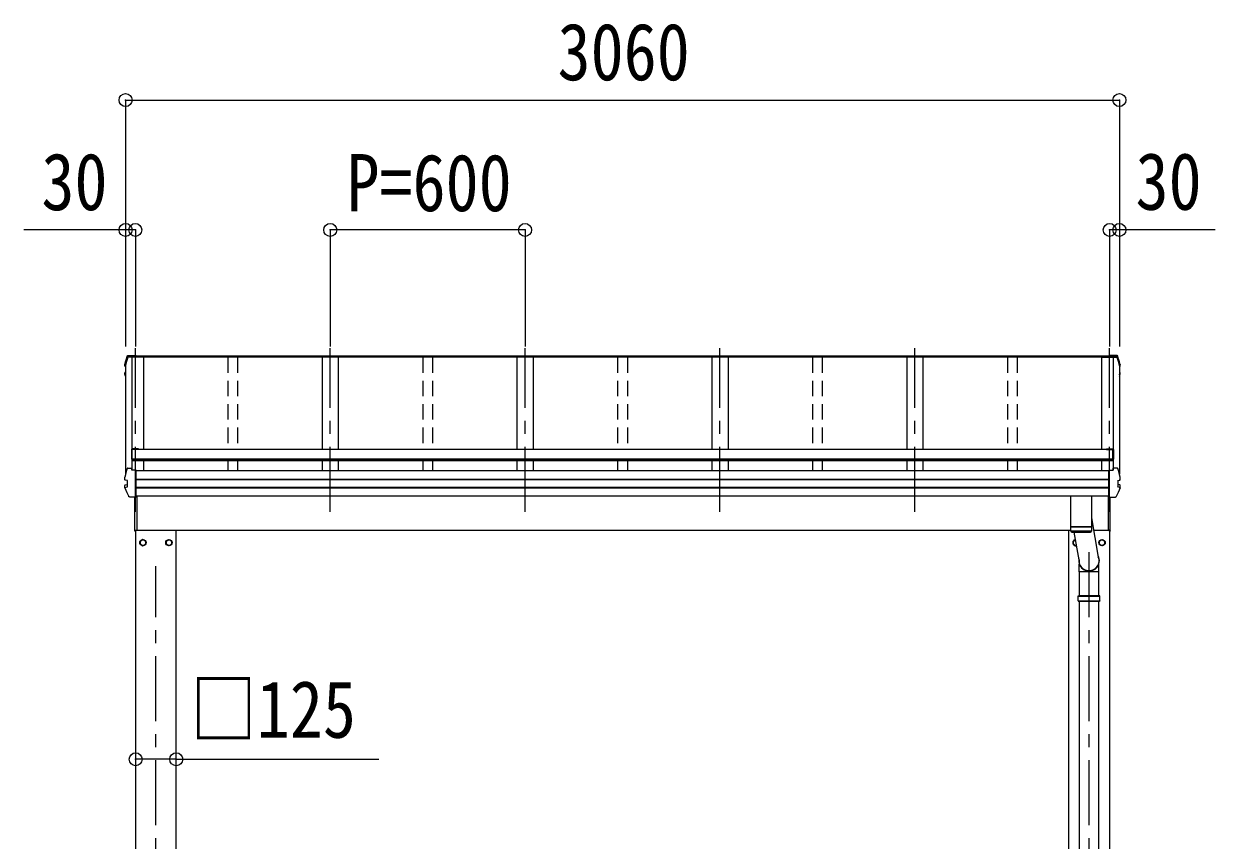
# Model space of a CAD drawing. Units: millimetres at full size, sheet at 1:40. Extents: x -11243 to 11243, y -7760 to 7760.
# Drawn here: x -6810 to -3142, y -2510 to 4 of the extents above; entities that cross this region are included whole.
import ezdxf
from ezdxf.enums import TextEntityAlignment as Align

# ---------------------------------------------------------------- set-up
doc = ezdxf.new("R2010")
doc.units = ezdxf.units.MM
doc.header["$LTSCALE"] = 40
doc.header["$PDMODE"] = 32
doc.header["$PDSIZE"] = 40
doc.linetypes.add('CHAIN1', pattern=[8, 5, -1, 1, -1])
doc.linetypes.add('DASHED1', pattern=[1.8, 1.2, -0.6])
doc.layers.add('0-3_ELV2', color=7, linetype='Continuous', lineweight=9)
doc.layers.add('0-6_OTH_LINE', color=6, linetype='Continuous', lineweight=9)
doc.styles.add('ＭＳ ゴシック', font='')
doc.styles.get('ＭＳ ゴシック').set_extended_font_data('MS Gothic')

msp = doc.modelspace()

# ---------------------------------------------------------------- linework, layer by layer
at = {"layer": '0-3_ELV2', "color": 6}
for p, q in [((-6497.13, -230.91), (-6497.13, -989.91)), ((-3437.13, -230.91), (-3437.13, -989.91)), ((-6497.13, -630.91), (-6810.47, -630.91)), ((-6497.13, -630.91), (-6497.13, -989.91)), ((-6467.13, -630.91), (-6467.13, -989.91)), ((-5867.13, -630.91), (-5867.13, -989.91)), ((-5267.13, -630.91), (-5867.13, -630.91)), ((-5267.13, -630.91), (-5267.13, -989.91)), ((-3467.13, -630.91), (-3467.13, -989.91)), ((-3437.13, -630.91), (-3437.13, -989.91)), ((-3142.25, -630.91), (-3437.13, -630.91)), ((-6341.13, -2260.74), (-6466.13, -2260.74)), ((-6341.13, -2260.74), (-5717.66, -2260.74))]:
    msp.add_line(p, q, dxfattribs=at)
at = {"layer": '0-3_ELV2', "color": 4}
for p, q in [((-6494.62, -1027.78), (-6492, -1019.12)), ((-6442.13, -1023.09), (-6490.57, -1023.09)), ((-6478.1, -1022.94), (-6490.52, -1022.94)), ((-6490.37, -1021.45), (-6478.33, -1021.45)), ((-6489.13, -1017.83), (-6464.13, -1017.83)), ((-6489.13, -1017.84), (-6489.13, -1017.83)), ((-6489.13, -1017.83), (-6489.13, -1017.83)), ((-6478.33, -1020.36), (-6477.95, -1022.85)), ((-6478.33, -1021.45), (-6478.33, -1020.36)), ((-6464.13, -1020.36), (-6478.33, -1020.36)), ((-6478.33, -1021.45), (-6478.1, -1022.94)), ((-6478.1, -1022.94), (-6478.1, -1022.59)), ((-6478.03, -1023.09), (-6478.03, -1366.43)), ((-6467.13, -1022.85), (-6477.95, -1022.85)), ((-6477.43, -1023.09), (-6477.43, -1370.38)), ((-3467.13, -1022.19), (-6467.13, -1022.19)), ((-3467.13, -1023.08), (-6467.13, -1023.08)), ((-6464.13, -1022.19), (-6464.13, -1017.83)), ((-3470.13, -1019.91), (-6464.13, -1019.91)), ((-6442.13, -1023), (-6442.13, -1307.27)), ((-5892.13, -1023), (-5892.13, -1307.27)), ((-5842.13, -1023), (-5842.13, -1307.27)), ((-5292.08, -1023), (-5292.08, -1307.27)), ((-5242.08, -1023), (-5242.08, -1307.27)), ((-4692.13, -1023), (-4692.13, -1307.27)), ((-4642.13, -1023), (-4642.13, -1307.27)), ((-4092.13, -1023), (-4092.13, -1307.27)), ((-4042.13, -1023), (-4042.13, -1307.27)), ((-3492.13, -1023), (-3492.13, -1307.27)), ((-3492.13, -1023.09), (-3443.69, -1023.09)), ((-3445.13, -1017.83), (-3470.13, -1017.83)), ((-3470.13, -1022.19), (-3470.13, -1017.83)), ((-3470.13, -1020.36), (-3455.93, -1020.36)), ((-3467.13, -1022.85), (-3456.31, -1022.85)), ((-3456.83, -1023.09), (-3456.83, -1370.38)), ((-3455.93, -1020.36), (-3456.31, -1022.85)), ((-3456.23, -1023.09), (-3456.23, -1366.43)), ((-3455.93, -1021.45), (-3456.16, -1022.94)), ((-3456.16, -1022.94), (-3456.16, -1022.59)), ((-3456.16, -1022.94), (-3443.74, -1022.94)), ((-3455.93, -1021.45), (-3455.93, -1020.36)), ((-3443.89, -1021.45), (-3455.93, -1021.45)), ((-3445.13, -1017.84), (-3445.13, -1017.83)), ((-3445.13, -1017.83), (-3445.13, -1017.83)), ((-6499.44, -1049.76), (-6499.44, -1045.71)), ((-6499.41, -1045.4), (-6497.08, -1036.55)), ((-6498.39, -1051.04), (-6497.13, -1051.28)), ((-6497.13, -1049.76), (-6497.9, -1049.61)), ((-6497.13, -1049.41), (-6497.82, -1049.27)), ((-6497.13, -1046.46), (-6497.13, -1383.23)), ((-6497.08, -1036.55), (-6494.62, -1027.78)), ((-3437.13, -1046.46), (-3437.13, -1383.23)), ((-3437.13, -1049.41), (-3436.44, -1049.27)), ((-3437.13, -1049.76), (-3436.36, -1049.61)), ((-3435.87, -1051.04), (-3437.13, -1051.28)), ((-3434.82, -1049.76), (-3434.82, -1045.71)), ((-6499.55, -1074.79), (-6499.55, -1070.73)), ((-6497.13, -1073.26), (-6498.49, -1073.52)), ((-6497.97, -1069.27), (-6497.96, -1069.27)), ((-6497.13, -1074.78), (-6497.97, -1074.94)), ((-6497.13, -1069.16), (-6497.96, -1069.27)), ((-3437.13, -1069.16), (-3436.3, -1069.27)), ((-3437.13, -1073.26), (-3435.77, -1073.52)), ((-3437.13, -1074.78), (-3436.29, -1074.94)), ((-3436.3, -1069.27), (-3436.3, -1069.27)), ((-3434.71, -1074.79), (-3434.71, -1070.73)), ((-6479.23, -1307.24), (-6479.23, -1336.7)), ((-6457.23, -1305.24), (-6477.23, -1305.24)), ((-6477.23, -1341.29), (-6477.23, -1306.77)), ((-6457.23, -1306.77), (-6477.23, -1306.77)), ((-3457.03, -1307.4), (-6477.23, -1307.4)), ((-6457.23, -1305.24), (-6457.23, -1307.4)), ((-3477.03, -1305.24), (-3457.03, -1305.24)), ((-3477.03, -1305.24), (-3477.03, -1307.4)), ((-3477.03, -1306.78), (-3457.03, -1306.78)), ((-3457.03, -1341.29), (-3457.03, -1306.78)), ((-3455.03, -1307.24), (-3455.03, -1336.7)), ((-6477.23, -1336.7), (-6479.23, -1336.7)), ((-3457.03, -1336.43), (-6477.23, -1336.43)), ((-3457.03, -1338.18), (-6477.23, -1338.18)), ((-3457.03, -1341.29), (-6477.23, -1341.29)), ((-6442.13, -1339.25), (-6442.13, -1372.91)), ((-5892.13, -1341.29), (-5892.13, -1372.91)), ((-5842.13, -1341.29), (-5842.13, -1372.91)), ((-5292.08, -1341.29), (-5292.08, -1372.91)), ((-5242.08, -1341.29), (-5242.08, -1372.91)), ((-4692.13, -1341.29), (-4692.13, -1372.91)), ((-4642.13, -1341.29), (-4642.13, -1372.91)), ((-4092.13, -1341.29), (-4092.13, -1372.91)), ((-4042.13, -1341.29), (-4042.13, -1372.91)), ((-3492.13, -1341.29), (-3492.13, -1372.77)), ((-3457.03, -1336.7), (-3455.03, -1336.7)), ((-6499.44, -1399.81), (-6499.44, -1392.42)), ((-6490.37, -1364.11), (-6478.33, -1364.11)), ((-6478.1, -1365.6), (-6478.33, -1364.11)), ((-6478.1, -1365.6), (-6478.1, -1365.95)), ((-6477.38, -1370.73), (-6478.1, -1365.95)), ((-6477.39, -1370.73), (-6477.95, -1367.05)), ((-6477.95, -1370.73), (-6477.95, -1367.05)), ((-6464.13, -1453.15), (-6464.13, -1370.73)), ((-3470.13, -1372.91), (-6464.13, -1372.91)), ((-3470.13, -1371.05), (-3470.13, -1370.73)), ((-3470.13, -1372.35), (-3470.13, -1371.05)), ((-3470.13, -1452.28), (-3470.13, -1372.35)), ((-3456.88, -1370.73), (-3456.16, -1365.95)), ((-3456.87, -1370.73), (-3456.31, -1367.05)), ((-3456.31, -1370.73), (-3456.31, -1367.05)), ((-3456.16, -1365.6), (-3455.93, -1364.11)), ((-3456.16, -1365.6), (-3456.16, -1365.95)), ((-3443.89, -1364.11), (-3455.93, -1364.11)), ((-3434.82, -1399.81), (-3434.82, -1392.42)), ((-6499.55, -1424.85), (-6499.55, -1417.45)), ((-6498.49, -1416.18), (-6492.53, -1415.03)), ((-6497.96, -1423.56), (-6497.97, -1423.56)), ((-6497.96, -1423.56), (-6491.56, -1421.87)), ((-6497.82, -1401.28), (-6497.82, -1401.28)), ((-6491.56, -1402.05), (-6497.82, -1401.28)), ((-6492.13, -1402.18), (-6492.13, -1421.4)), ((-6491.56, -1402.05), (-6491.56, -1402.05)), ((-6491.56, -1421.87), (-6491.56, -1421.87)), ((-3470.13, -1399.43), (-6464.13, -1399.43)), ((-3470.13, -1400.33), (-6464.13, -1400.33)), ((-3470.13, -1423.55), (-6464.13, -1423.55)), ((-3470.13, -1425.47), (-6464.13, -1425.47)), ((-3442.7, -1402.05), (-3436.44, -1401.28)), ((-3442.7, -1402.05), (-3442.7, -1402.05)), ((-3436.3, -1423.56), (-3442.7, -1421.87)), ((-3442.7, -1421.87), (-3442.7, -1421.87)), ((-3442.13, -1402.18), (-3442.13, -1421.4)), ((-3435.77, -1416.18), (-3441.73, -1415.03)), ((-3436.44, -1401.28), (-3436.44, -1401.28)), ((-3436.3, -1423.56), (-3436.3, -1423.56)), ((-3434.71, -1424.85), (-3434.71, -1417.45)), ((-6464.13, -1453.15), (-6484.77, -1453.15)), ((-6469.13, -1557.34), (-6469.13, -1453.15)), ((-6468.63, -1557.74), (-6468.63, -1453.15)), ((-3470.13, -1450.51), (-6464.13, -1450.51)), ((-6462.13, -1450.51), (-6462.13, -1555.34)), ((-3472.13, -1450.51), (-3472.13, -1555.34)), ((-3470.13, -1453.15), (-3470.13, -1452.28)), ((-3470.13, -1453.15), (-3449.49, -1453.15)), ((-3465.63, -1557.74), (-3465.63, -1453.15)), ((-3465.13, -1557.34), (-3465.13, -1453.15)), ((-6468.63, -1557.74), (-6468.63, -1557.74)), ((-6468.63, -1557.74), (-6468.63, -1557.81)), ((-6467.13, -1555.34), (-6462.13, -1555.34)), ((-6467.13, -1557.84), (-6467.13, -1555.34)), ((-3586.43, -1556.74), (-6467.13, -1556.74)), ((-6466.13, -1556.74), (-6466.13, -4856.74)), ((-6341.13, -4856.74), (-6341.13, -1556.74)), ((-3593.13, -4856.74), (-3593.13, -1556.74)), ((-3467.13, -1556.74), (-3515.9, -1556.74)), ((-3467.13, -1555.34), (-3472.13, -1555.34)), ((-3468.13, -1556.74), (-3468.13, -4856.74)), ((-3467.13, -1557.84), (-3467.13, -1555.34)), ((-3465.63, -1557.74), (-3465.63, -1557.74)), ((-3465.63, -1557.74), (-3465.63, -1557.81)), ((-6435.03, -1593.49), (-6435.13, -1593.49)), ((-6435.03, -1593.99), (-6435.13, -1593.99)), ((-6372.23, -1593.49), (-6372.13, -1593.49)), ((-6372.23, -1593.99), (-6372.13, -1593.99)), ((-3579.23, -1593.49), (-3579.13, -1593.49)), ((-3579.23, -1593.99), (-3579.13, -1593.99)), ((-3499.23, -1593.49), (-3499.13, -1593.49)), ((-3499.23, -1593.99), (-3499.13, -1593.99))]:
    msp.add_line(p, q, dxfattribs=at)
at = {"layer": '0-3_ELV2', "color": 5, "linetype": 'CHAIN1'}
for p, q in [((-6467.08, -1498.74), (-6467.08, -994.56)), ((-5867.13, -1498.74), (-5867.13, -994.56)), ((-5267.13, -1498.74), (-5267.13, -994.56)), ((-4667.13, -1498.74), (-4667.13, -994.56)), ((-4067.13, -1498.74), (-4067.13, -994.56)), ((-3467.13, -1498.74), (-3467.13, -994.56)), ((-3530.63, -5023.27), (-3530.63, -1587.71)), ((-6403.63, -5023.27), (-6403.63, -1666.18))]:
    msp.add_line(p, q, dxfattribs=at)
at = {"layer": '0-3_ELV2', "color": 4, "linetype": 'DASHED1'}
for p, q in [((-6182.13, -1023), (-6182.13, -1307.4)), ((-6152.13, -1023), (-6152.13, -1307.4)), ((-5582.13, -1023), (-5582.13, -1307.4)), ((-5552.13, -1023), (-5552.13, -1307.4)), ((-4982.13, -1023), (-4982.13, -1307.4)), ((-4952.13, -1023), (-4952.13, -1307.4)), ((-4382.13, -1023), (-4382.13, -1307.4)), ((-4352.13, -1023), (-4352.13, -1307.4)), ((-3782.13, -1023), (-3782.13, -1307.4)), ((-3752.13, -1023), (-3752.13, -1307.4)), ((-6182.13, -1341.29), (-6182.13, -1372.91)), ((-6152.13, -1341.29), (-6152.13, -1372.91)), ((-5582.13, -1341.29), (-5582.13, -1372.91)), ((-5552.13, -1341.29), (-5552.13, -1372.91)), ((-4982.13, -1341.29), (-4982.13, -1372.91)), ((-4952.13, -1341.29), (-4952.13, -1372.91)), ((-4382.13, -1341.29), (-4382.13, -1372.91)), ((-4352.13, -1341.29), (-4352.13, -1372.91)), ((-3782.13, -1341.29), (-3782.13, -1372.91)), ((-3752.13, -1341.29), (-3752.13, -1372.91))]:
    msp.add_line(p, q, dxfattribs=at)
at = {"layer": '0-3_ELV2'}
for p, q in [((-3586.63, -1544.05), (-3586.63, -1450.51)), ((-3522.63, -1450.51), (-3522.63, -1544.05)), ((-3522.63, -1516.87), (-3502.2, -1637.91)), ((-3586.63, -1544.05), (-3522.63, -1544.05)), ((-3586.63, -1545.05), (-3522.63, -1545.05)), ((-3586.4, -1558.1), (-3586.63, -1545.05)), ((-3522.86, -1558.05), (-3586.4, -1558.05)), ((-3583.4, -1561.05), (-3525.86, -1561.05)), ((-3582.13, -1544.05), (-3582.11, -1545.05)), ((-3561.27, -1646.52), (-3576.35, -1561.05)), ((-3527.13, -1544.05), (-3527.15, -1545.05)), ((-3522.63, -1545.05), (-3522.86, -1558.1)), ((-3560.48, -1756.75), (-3560.48, -1683.46)), ((-3533.31, -1683.8), (-3534.45, -1680.69)), ((-3527.72, -1683.18), (-3533.54, -1683.18)), ((-3527.95, -1683.8), (-3533.31, -1683.8)), ((-3527.95, -1683.8), (-3526.81, -1680.69)), ((-3500.48, -1683.46), (-3527.82, -1683.46)), ((-3500.78, -1756.75), (-3500.78, -1683.46)), ((-3500.48, -1683.46), (-3500.48, -1659.67)), ((-3563.63, -1758.75), (-3562.63, -1756.75)), ((-3563.63, -1758.75), (-3497.63, -1758.75)), ((-3563.63, -1772.75), (-3563.63, -1758.75)), ((-3562.63, -1756.75), (-3498.63, -1756.75)), ((-3497.63, -1758.75), (-3498.63, -1756.75)), ((-3497.63, -1772.75), (-3497.63, -1758.75)), ((-3563.63, -1772.75), (-3497.63, -1772.75)), ((-3563.63, -1772.75), (-3562.63, -1774.75)), ((-3498.63, -1774.75), (-3562.63, -1774.75)), ((-3560.48, -2886.75), (-3560.48, -1774.75)), ((-3500.78, -2886.75), (-3500.78, -1774.75)), ((-3497.63, -1772.75), (-3498.63, -1774.75))]:
    msp.add_line(p, q, dxfattribs=at)
at = {"layer": '0-3_ELV2', "color": 4}
for points in [[(-6491.99, -1019.1), (-6491.87, -1018.81), (-6491.7, -1018.55), (-6491.48, -1018.32), (-6491.23, -1018.14), (-6490.95, -1018.01), (-6490.68, -1017.93), (-6490.45, -1017.89), (-6490.22, -1017.86), (-6489.96, -1017.85), (-6489.68, -1017.84), (-6489.37, -1017.83), (-6489.05, -1017.83)], [(-6464.13, -1021.86), (-6467.13, -1021.86), (-6467.13, -1022.86)], [(-3470.13, -1021.86), (-3467.13, -1021.86), (-3467.13, -1022.86)], [(-3442.27, -1019.1), (-3442.39, -1018.81), (-3442.56, -1018.55), (-3442.78, -1018.32), (-3443.04, -1018.14), (-3443.31, -1018.01), (-3443.58, -1017.93), (-3443.81, -1017.89), (-3444.04, -1017.86), (-3444.3, -1017.85), (-3444.58, -1017.84), (-3444.89, -1017.83), (-3445.21, -1017.83)], [(-3434.85, -1045.4), (-3437.18, -1036.55), (-3439.64, -1027.78), (-3442.26, -1019.12)], [(-6499.41, -1045.4), (-6499.44, -1045.66), (-6499.44, -1045.71)], [(-3434.85, -1045.4), (-3434.82, -1045.66), (-3434.82, -1045.71)], [(-6497.13, -1081), (-6498.05, -1078.76), (-6499.45, -1075.27)], [(-3437.13, -1081), (-3436.21, -1078.76), (-3434.81, -1075.27)], [(-6499.41, -1392.11), (-6499.44, -1392.37), (-6499.44, -1392.42)], [(-6464.13, -1370.73), (-6478.33, -1370.73), (-6478.33, -1364.11)], [(-3470.13, -1370.73), (-3455.93, -1370.73), (-3455.93, -1364.11)], [(-3434.85, -1392.11), (-3434.82, -1392.37), (-3434.82, -1392.42)], [(-6499.44, -1425.34), (-6499.51, -1425.18), (-6499.55, -1425.01), (-6499.54, -1424.83)], [(-6499.45, -1425.33), (-6496.6, -1432.14), (-6493.65, -1438.88), (-6490.61, -1445.53), (-6487.49, -1452.09)], [(-6499.44, -1399.85), (-6499.44, -1399.76), (-6499.41, -1399.5)], [(-6497.9, -1401.27), (-6498.18, -1401.19), (-6498.42, -1401.11), (-6498.66, -1401.02), (-6498.93, -1400.85), (-6499.19, -1400.58), (-6499.37, -1400.23), (-6499.43, -1399.85)], [(-6498.65, -1425.54), (-6498.74, -1425.21), (-6498.77, -1424.86), (-6498.72, -1424.5), (-6498.61, -1424.17), (-6498.43, -1423.89), (-6498.21, -1423.68), (-6497.97, -1423.56)], [(-6497.82, -1401.28), (-6498.05, -1401.21), (-6498.25, -1401.06), (-6498.42, -1400.84), (-6498.54, -1400.57), (-6498.61, -1400.26), (-6498.62, -1399.93), (-6498.57, -1399.61)], [(-6492.13, -1402.18), (-6492.14, -1402.07), (-6492.18, -1401.98)], [(-6491.56, -1402.05), (-6491.48, -1402.08), (-6491.4, -1402.13), (-6491.34, -1402.21), (-6491.29, -1402.3), (-6491.26, -1402.41), (-6491.25, -1402.53)], [(-6491.56, -1421.87), (-6491.48, -1421.83), (-6491.4, -1421.77), (-6491.34, -1421.69), (-6491.29, -1421.58), (-6491.26, -1421.47), (-6491.25, -1421.35)], [(-3434.81, -1425.33), (-3437.66, -1432.14), (-3440.61, -1438.88), (-3443.65, -1445.53), (-3446.77, -1452.09)], [(-3442.7, -1402.05), (-3442.78, -1402.08), (-3442.86, -1402.13), (-3442.92, -1402.21), (-3442.97, -1402.3), (-3443, -1402.41), (-3443.01, -1402.53)], [(-3442.7, -1421.87), (-3442.78, -1421.83), (-3442.86, -1421.77), (-3442.92, -1421.69), (-3442.97, -1421.58), (-3443, -1421.47), (-3443.01, -1421.35)], [(-3442.13, -1402.18), (-3442.12, -1402.07), (-3442.08, -1401.98)], [(-3436.44, -1401.28), (-3436.21, -1401.21), (-3436.01, -1401.06), (-3435.84, -1400.84), (-3435.72, -1400.57), (-3435.65, -1400.26), (-3435.64, -1399.93), (-3435.69, -1399.61)], [(-3436.36, -1401.27), (-3436.08, -1401.19), (-3435.84, -1401.11), (-3435.6, -1401.02), (-3435.33, -1400.85), (-3435.07, -1400.58), (-3434.89, -1400.23), (-3434.83, -1399.85)], [(-3435.61, -1425.54), (-3435.52, -1425.21), (-3435.49, -1424.86), (-3435.54, -1424.5), (-3435.65, -1424.17), (-3435.83, -1423.89), (-3436.05, -1423.68), (-3436.3, -1423.56)], [(-3434.82, -1399.85), (-3434.82, -1399.76), (-3434.85, -1399.5)], [(-3434.82, -1425.34), (-3434.75, -1425.18), (-3434.71, -1425.01), (-3434.72, -1424.83)], [(-6484.8, -1453.15), (-6485.18, -1453.15), (-6485.53, -1453.14), (-6485.84, -1453.12), (-6486.12, -1453.08), (-6486.43, -1453.01), (-6486.76, -1452.87), (-6487.07, -1452.65), (-6487.33, -1452.38), (-6487.5, -1452.04)], [(-3449.46, -1453.15), (-3449.08, -1453.15), (-3448.73, -1453.14), (-3448.42, -1453.12), (-3448.14, -1453.08), (-3447.83, -1453.01), (-3447.5, -1452.87), (-3447.19, -1452.65), (-3446.93, -1452.38), (-3446.76, -1452.04)], [(-6468.63, -1557.81), (-6468.64, -1557.84), (-6468.63, -1557.84)], [(-6468.63, -1557.84), (-6468.63, -1557.84), (-6467.13, -1557.84)], [(-3465.63, -1557.84), (-3465.63, -1557.84), (-3467.13, -1557.84)], [(-3465.63, -1557.81), (-3465.62, -1557.84), (-3465.63, -1557.84)], [(-3569.01, -1602.63), (-3570.63, -1603.56), (-3579.13, -1598.65), (-3579.13, -1588.84), (-3572.16, -1584.81)]]:
    msp.add_lwpolyline(points, dxfattribs=at)
for points in [[(-6443.63, -1583.93), (-6452.13, -1588.84), (-6452.13, -1598.65), (-6443.63, -1603.56), (-6435.13, -1598.65), (-6435.13, -1588.84)], [(-6363.63, -1583.93), (-6355.13, -1588.84), (-6355.13, -1598.65), (-6363.63, -1603.56), (-6372.13, -1598.65), (-6372.13, -1588.84)], [(-3490.63, -1583.93), (-3482.13, -1588.84), (-3482.13, -1598.65), (-3490.63, -1603.56), (-3499.13, -1598.65), (-3499.13, -1588.84)]]:
    msp.add_lwpolyline(points, close=True, dxfattribs=at)
at = {"layer": '0-3_ELV2'}
msp.add_lwpolyline([(-3533.44, -1683.46), (-3560.78, -1683.46), (-3560.78, -1659.67)], dxfattribs=at)
at = {"layer": '0-3_ELV2', "color": 4}
for centre, radius in [((-6443.63, -1593.74), 10), ((-6443.63, -1593.74), 8.5), ((-6363.63, -1593.74), 10), ((-6363.63, -1593.74), 8.5), ((-3490.63, -1593.74), 10), ((-3490.63, -1593.74), 8.5)]:
    msp.add_circle(centre, radius, dxfattribs=at)
for centre, radius, start, end in [((-6014.12, -1169.11), 499.82, 162.96047, 166.14879), ((-6014.12, -1169.11), 498.32, 162.94349, 166.12469), ((-6490.38, -1023.15), 1.7, 89.95676, 162.90929), ((-3443.89, -1023.15), 1.7, 17.09071, 90.04324), ((-3920.14, -1169.11), 498.32, 13.87531, 17.05651), ((-3920.14, -1169.11), 499.82, 13.85121, 17.03953), ((-6498.15, -1049.76), 1.3, 166.2046, 259.10358), ((-3436.11, -1049.76), 1.3, 280.89642, 13.7954), ((-6498.25, -1070.73), 1.3, 100.9005, 179.9623), ((-6498.25, -1074.79), 1.3, 100.8868, 201.66215), ((-6034.8, -890.23), 498.64, 201.74241, 202.00165), ((-6034.8, -889.88), 498.64, 201.78246, 202.00165), ((-3899.46, -889.88), 498.64, 337.99835, 338.21754), ((-3899.46, -890.23), 498.64, 337.99835, 338.25759), ((-3436.01, -1074.79), 1.3, 338.33785, 79.1132), ((-3436.01, -1070.73), 1.3, 0.0377, 79.0995), ((-6477.23, -1307.24), 2, 90, 180), ((-3457.03, -1307.24), 2, 0, 90), ((-6014.12, -1511.77), 499.82, 162.96047, 166.14879), ((-6490.38, -1365.81), 1.7, 89.95676, 162.90929), ((-3443.89, -1365.81), 1.7, 17.09071, 90.04324), ((-3920.14, -1511.77), 499.82, 13.85121, 17.03953), ((-6498.25, -1417.46), 1.3, 100.9005, 179.9623), ((-6492.63, -1414.54), 0.499, 280.91518, 359.94761), ((-3441.63, -1414.54), 0.499, 180.05239, 259.08482), ((-3436.01, -1417.46), 1.3, 0.0377, 79.0995), ((-6468.63, -1557.34), 0.5, 180, 269.5), ((-6456.48, -1542.67), 12.15, 179.0404, 180.9596), ((-3477.78, -1542.67), 12.15, 359.0404, 0.9596), ((-3465.63, -1557.34), 0.5, 270.5, 0), ((-6443.63, -1593.74), 8.6, 171.25399, 188.74601), ((-6443.63, -1593.74), 8.6, 111.25399, 128.74601), ((-6443.63, -1593.74), 8.6, 231.25399, 248.74601), ((-6443.63, -1593.74), 8.6, 51.25399, 68.74601), ((-6443.63, -1593.74), 8.6, 291.25399, 308.74601), ((-6443.63, -1593.74), 8.6, 1.66581, 8.74601), ((-6443.63, -1593.74), 8.6, 351.25399, 358.33419), ((-6363.63, -1593.74), 8.6, 171.25399, 178.33419), ((-6363.63, -1593.74), 8.6, 181.66581, 188.74601), ((-6363.63, -1593.74), 8.6, 111.25399, 128.74601), ((-6363.63, -1593.74), 8.6, 231.25399, 248.74601), ((-6363.63, -1593.74), 8.6, 51.25399, 68.74601), ((-6363.63, -1593.74), 8.6, 291.25399, 308.74601), ((-6363.63, -1593.74), 8.6, 351.25399, 8.74601), ((-3570.63, -1593.74), 10, 99.72185, 280.27854), ((-3570.63, -1593.74), 8.6, 171.25399, 178.33419), ((-3570.63, -1593.74), 8.6, 181.66581, 188.74601), ((-3570.63, -1593.74), 8.5, 99.67273, 280.32766), ((-3570.63, -1593.74), 8.6, 111.25399, 128.74601), ((-3570.63, -1593.74), 8.6, 231.25399, 248.74601), ((-3490.63, -1593.74), 8.6, 171.25399, 178.33419), ((-3490.63, -1593.74), 8.6, 181.66581, 188.74601), ((-3490.63, -1593.74), 8.6, 111.25399, 128.74601), ((-3490.63, -1593.74), 8.6, 231.25399, 248.74601), ((-3490.63, -1593.74), 8.6, 51.25399, 68.74601), ((-3490.63, -1593.74), 8.6, 291.25399, 308.74601), ((-3490.63, -1593.74), 8.6, 351.25399, 8.74601)]:
    msp.add_arc(centre, radius, start, end, dxfattribs=at)
at = {"layer": '0-3_ELV2'}
for centre, start, end in [((-3583.4, -1558.05), 181, 270), ((-3525.86, -1558.05), 269.95168, 359)]:
    msp.add_arc(centre, 3, start, end, dxfattribs=at)
for major_axis, ratio, start_param, end_param in [((31.85, 0), 0.984694, 2.9335503, 6.7858594), ((30.8, 0), 0.983336, 3.0411421, 6.6778673)]:
    msp.add_ellipse((-3530.63, -1649.56), major_axis=major_axis, ratio=ratio, start_param=start_param, end_param=end_param, dxfattribs=at)
at = {"layer": '0-3_ELV2', "color": 6}
for p in [(-6497.13, -230.91), (-3437.13, -230.91), (-6497.13, -630.91), (-6467.13, -630.91), (-5867.13, -630.91), (-5267.13, -630.91), (-3467.13, -630.91), (-3437.13, -630.91), (-6466.13, -2260.74), (-6341.13, -2260.74)]:
    msp.add_point(p, dxfattribs=at)
at = {"layer": '0-6_OTH_LINE'}
for p, q in [((-6497.13, -230.91), (-3437.13, -230.91)), ((-6467.13, -630.91), (-6497.13, -630.91)), ((-3437.13, -630.91), (-3467.13, -630.91))]:
    msp.add_line(p, q, dxfattribs=at)

# ---------------------------------------------------------------- texts
at = {"layer": '0-3_ELV2', "style": 'ＭＳ ゴシック', "width": 0.85}
for s, p in [('3060', (-5167.13, -222.91)), ('30', (-6756.29, -622.82)), ('P=600', (-5817.13, -625.91)), ('30', (-3387.44, -621.7)), ('□125', (-6297.21, -2247.36))]:
    msp.add_text(s, height=176, dxfattribs=at).set_placement(p, align=Align.BOTTOM_LEFT)

doc.saveas('drawing.dxf')
